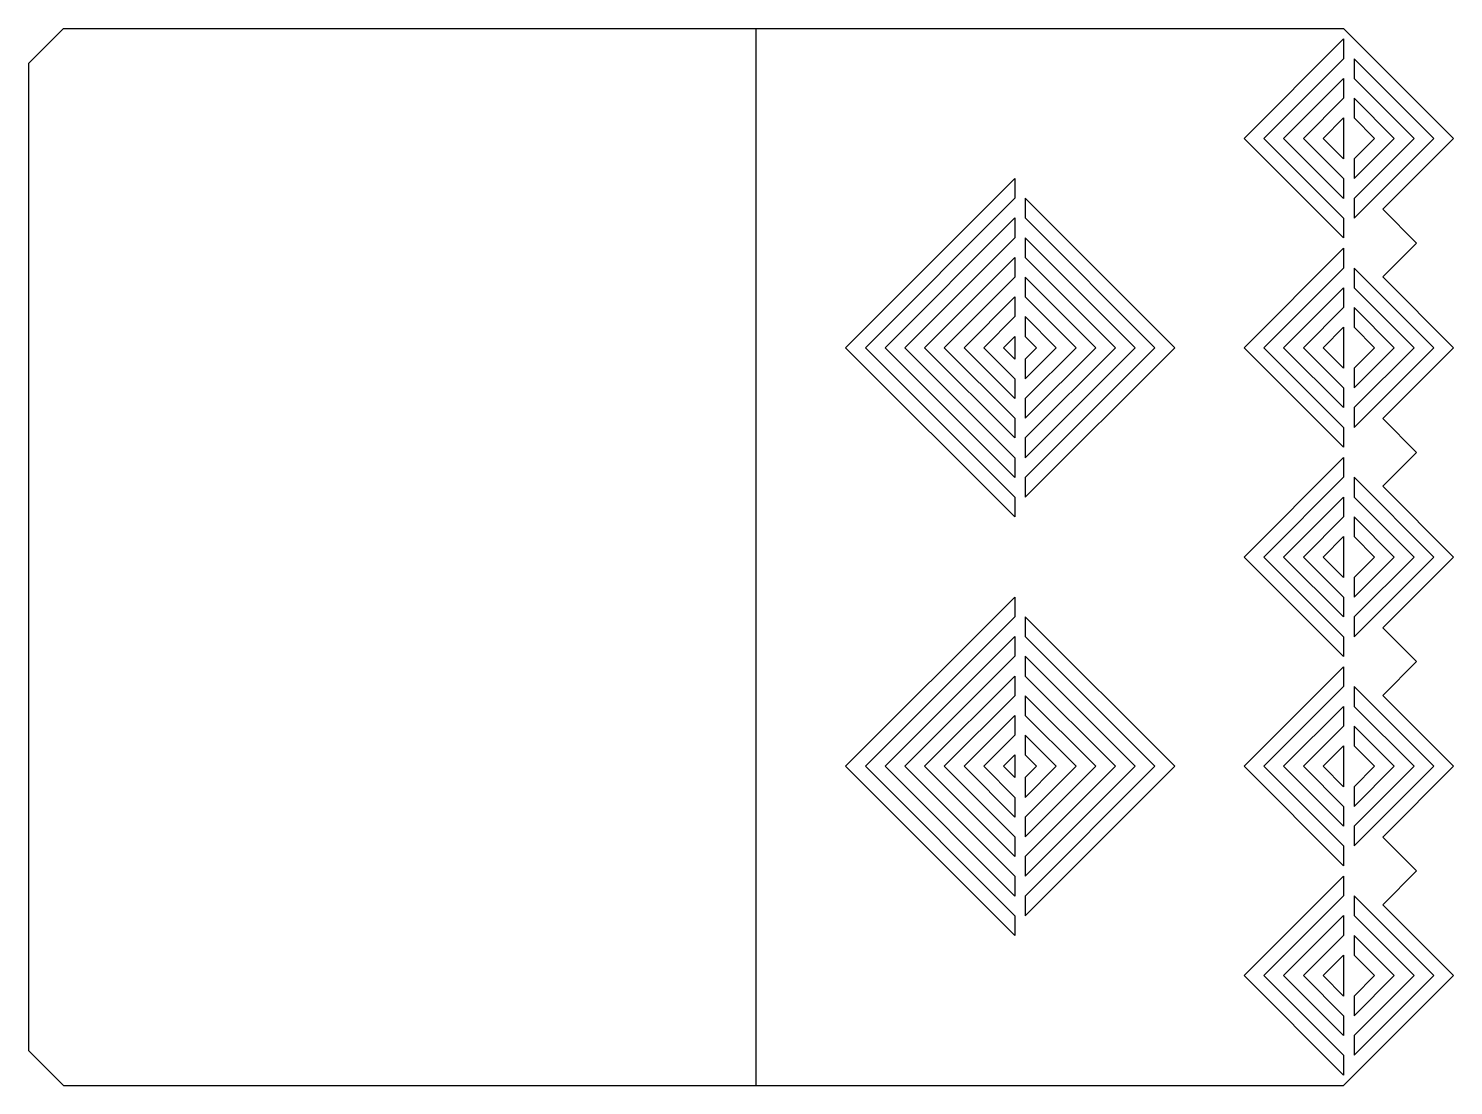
# Model space of a CAD drawing. Extents: x -34 to 170, y 63 to 214.
import ezdxf

# ---------------------------------------------------------------- set-up
doc = ezdxf.new("R2010")
doc.units = 0
doc.layers.get('0').update_dxf_attribs({"linetype": 'CONTINUOUS'})

msp = doc.modelspace()

# ---------------------------------------------------------------- linework, layer by layer
for p, q in [((-29.211261, 214.297538), (-34.211261, 209.297538)), ((-29.211261, 214.297538), (154.288739, 214.297538)), ((70.038739, 214.297538), (70.038739, 62.797538)), ((154.288739, 212.797538), (140.038739, 198.547538)), ((170.038739, 198.547538), (154.288739, 214.297538)), ((154.288739, 212.797538), (154.288739, 209.969111)), ((-34.211261, 209.297538), (-34.211261, 67.797538)), ((154.288739, 209.969111), (142.867167, 198.547538)), ((155.788739, 209.969111), (155.788739, 207.140684)), ((167.210312, 198.547538), (155.788739, 209.969111)), ((154.288739, 207.140684), (145.695594, 198.547538)), ((154.288739, 207.140684), (154.288739, 204.312257)), ((164.381885, 198.547538), (155.788739, 207.140684)), ((154.288739, 204.312257), (148.524021, 198.547538)), ((155.788739, 204.312257), (155.788739, 201.48383)), ((161.553458, 198.547538), (155.788739, 204.312257)), ((154.288739, 201.48383), (151.352448, 198.547538)), ((154.288739, 201.48383), (154.288739, 195.611247)), ((158.725031, 198.547538), (155.788739, 201.48383)), ((140.038739, 198.547538), (154.288739, 184.297538)), ((142.867167, 198.547538), (154.288739, 187.125965)), ((145.695594, 198.547538), (154.288739, 189.954392)), ((148.524021, 198.547538), (154.288739, 192.78282)), ((151.352448, 198.547538), (154.288739, 195.611247)), ((155.788739, 187.125965), (167.210312, 198.547538)), ((155.788739, 195.611247), (158.725031, 198.547538)), ((155.788739, 192.78282), (161.553458, 198.547538)), ((155.788739, 189.954392), (164.381885, 198.547538)), ((159.894917, 188.403716), (170.038739, 198.547538)), ((155.788739, 195.611247), (155.788739, 192.78282)), ((107.158144, 192.797538), (82.908144, 168.547538)), ((107.158144, 192.797538), (107.158144, 189.969111)), ((154.288739, 192.78282), (154.288739, 189.954392)), ((107.158144, 189.969111), (85.736571, 168.547538)), ((108.658144, 189.969111), (108.658144, 187.140684)), ((130.079717, 168.547538), (108.658144, 189.969111)), ((155.788739, 189.954392), (155.788739, 187.125965)), ((164.751094, 183.547538), (159.894917, 188.403716)), ((107.158144, 187.140684), (88.564999, 168.547538)), ((107.158144, 187.140684), (107.158144, 184.312257)), ((127.25129, 168.547538), (108.658144, 187.140684)), ((154.288739, 187.125965), (154.288739, 184.297538)), ((107.158144, 184.312257), (91.393426, 168.547538)), ((124.422863, 168.547538), (108.658144, 184.312257)), ((108.658144, 184.312257), (108.658144, 181.48383)), ((154.288739, 182.797538), (140.038739, 168.547538)), ((154.288739, 182.797538), (154.288739, 179.969111)), ((159.894917, 178.691361), (164.751094, 183.547538)), ((107.158144, 181.48383), (94.221853, 168.547538)), ((107.158144, 181.48383), (107.158144, 178.655403)), ((121.594436, 168.547538), (108.658144, 181.48383)), ((154.288739, 179.969111), (142.867167, 168.547538)), ((167.210312, 168.547538), (155.788739, 179.969111)), ((155.788739, 179.969111), (155.788739, 177.140684)), ((107.158144, 178.655403), (97.05028, 168.547538)), ((118.766009, 168.547538), (108.658144, 178.655403)), ((108.658144, 178.655403), (108.658144, 175.826975)), ((170.038739, 168.547538), (159.894917, 178.691361)), ((107.158144, 175.826975), (99.878707, 168.547538)), ((107.158144, 175.826975), (107.158144, 172.998548)), ((115.937582, 168.547538), (108.658144, 175.826975)), ((154.288739, 177.140684), (145.695594, 168.547538)), ((154.288739, 177.140684), (154.288739, 174.312257)), ((164.381885, 168.547538), (155.788739, 177.140684)), ((154.288739, 174.312257), (148.524021, 168.547538)), ((161.553458, 168.547538), (155.788739, 174.312257)), ((155.788739, 174.312257), (155.788739, 171.48383)), ((107.158144, 172.998548), (102.707134, 168.547538)), ((113.109154, 168.547538), (108.658144, 172.998548)), ((108.658144, 172.998548), (108.658144, 170.170121)), ((107.158144, 170.170121), (105.535561, 168.547538)), ((107.158144, 170.170121), (107.158144, 166.924955)), ((110.280727, 168.547538), (108.658144, 170.170121)), ((154.288739, 171.48383), (151.352448, 168.547538)), ((154.288739, 171.48383), (154.288739, 165.611247)), ((158.725031, 168.547538), (155.788739, 171.48383)), ((82.908144, 168.547538), (107.158144, 144.297538)), ((85.736571, 168.547538), (107.158144, 147.125965)), ((88.564999, 168.547538), (107.158144, 149.954392)), ((91.393426, 168.547538), (107.158144, 152.78282)), ((94.221853, 168.547538), (107.158144, 155.611247)), ((97.05028, 168.547538), (107.158144, 158.439674)), ((99.878707, 168.547538), (107.158144, 161.268101)), ((102.707134, 168.547538), (107.158144, 164.096528)), ((105.535561, 168.547538), (107.158144, 166.924955)), ((108.658144, 164.096528), (113.109154, 168.547538)), ((108.658144, 161.268101), (115.937582, 168.547538)), ((108.658144, 158.439674), (118.766009, 168.547538)), ((108.658144, 155.611247), (121.594436, 168.547538)), ((108.658144, 152.78282), (124.422863, 168.547538)), ((108.658144, 149.954392), (127.25129, 168.547538)), ((108.658144, 147.125965), (130.079717, 168.547538)), ((108.658144, 166.924955), (110.280727, 168.547538)), ((140.038739, 168.547538), (154.288739, 154.297538)), ((142.867167, 168.547538), (154.288739, 157.125965)), ((145.695594, 168.547538), (154.288739, 159.954392)), ((148.524021, 168.547538), (154.288739, 162.78282)), ((151.352448, 168.547538), (154.288739, 165.611247)), ((155.788739, 157.125965), (167.210312, 168.547538)), ((155.788739, 159.954392), (164.381885, 168.547538)), ((155.788739, 162.78282), (161.553458, 168.547538)), ((155.788739, 165.611247), (158.725031, 168.547538)), ((159.894917, 158.403716), (170.038739, 168.547538)), ((108.658144, 166.924955), (108.658144, 164.096528)), ((155.788739, 165.611247), (155.788739, 162.78282)), ((107.158144, 164.096528), (107.158144, 161.268101)), ((154.288739, 162.78282), (154.288739, 159.954392)), ((108.658144, 161.268101), (108.658144, 158.439674)), ((155.788739, 159.954392), (155.788739, 157.125965)), ((107.158144, 158.439674), (107.158144, 155.611247)), ((164.751094, 153.547538), (159.894917, 158.403716)), ((108.658144, 155.611247), (108.658144, 152.78282)), ((154.288739, 157.125965), (154.288739, 154.297538)), ((159.894917, 148.691361), (164.751094, 153.547538)), ((107.158144, 152.78282), (107.158144, 149.954392)), ((154.288739, 152.797538), (140.038739, 138.547538)), ((154.288739, 152.797538), (154.288739, 149.969111)), ((108.658144, 149.954392), (108.658144, 147.125965)), ((154.288739, 149.969111), (142.867167, 138.547538)), ((167.210312, 138.547538), (155.788739, 149.969111)), ((155.788739, 149.969111), (155.788739, 147.140684)), ((107.158144, 147.125965), (107.158144, 144.297538)), ((154.288739, 147.140684), (145.695594, 138.547538)), ((154.288739, 147.140684), (154.288739, 144.312257)), ((164.381885, 138.547538), (155.788739, 147.140684)), ((170.038739, 138.547538), (159.894917, 148.691361)), ((154.288739, 144.312257), (148.524021, 138.547538)), ((155.788739, 144.312257), (155.788739, 141.48383)), ((161.553458, 138.547538), (155.788739, 144.312257)), ((154.288739, 141.48383), (151.352448, 138.547538)), ((154.288739, 141.48383), (154.288739, 135.611247)), ((158.725031, 138.547538), (155.788739, 141.48383)), ((140.038739, 138.547538), (154.288739, 124.297538)), ((142.867167, 138.547538), (154.288739, 127.125965)), ((145.695594, 138.547538), (154.288739, 129.954392)), ((148.524021, 138.547538), (154.288739, 132.78282)), ((151.352448, 138.547538), (154.288739, 135.611247)), ((155.788739, 132.78282), (161.553458, 138.547538)), ((155.788739, 129.954392), (164.381885, 138.547538)), ((155.788739, 127.125965), (167.210312, 138.547538)), ((155.788739, 135.611247), (158.725031, 138.547538)), ((159.894917, 128.403716), (170.038739, 138.547538)), ((155.788739, 135.611247), (155.788739, 132.78282)), ((107.158144, 132.797538), (82.908144, 108.547538)), ((107.158144, 132.797538), (107.158144, 129.969111)), ((154.288739, 132.78282), (154.288739, 129.954392)), ((107.158144, 129.969111), (85.736571, 108.547538)), ((130.079717, 108.547538), (108.658144, 129.969111)), ((108.658144, 129.969111), (108.658144, 127.140684)), ((155.788739, 129.954392), (155.788739, 127.125965)), ((107.158144, 127.140684), (88.564999, 108.547538)), ((107.158144, 127.140684), (107.158144, 124.312257)), ((127.25129, 108.547538), (108.658144, 127.140684)), ((154.288739, 127.125965), (154.288739, 124.297538)), ((164.751094, 123.547538), (159.894917, 128.403716)), ((107.158144, 124.312257), (91.393426, 108.547538)), ((124.422863, 108.547538), (108.658144, 124.312257)), ((108.658144, 124.312257), (108.658144, 121.48383)), ((154.288739, 122.797538), (140.038739, 108.547538)), ((154.288739, 122.797538), (154.288739, 119.969111)), ((159.894917, 118.691361), (164.751094, 123.547538)), ((107.158144, 121.48383), (94.221853, 108.547538)), ((107.158144, 121.48383), (107.158144, 118.655403)), ((121.594436, 108.547538), (108.658144, 121.48383)), ((107.158144, 118.655403), (97.05028, 108.547538)), ((118.766009, 108.547538), (108.658144, 118.655403)), ((108.658144, 118.655403), (108.658144, 115.826975)), ((154.288739, 119.969111), (142.867167, 108.547538)), ((167.210312, 108.547538), (155.788739, 119.969111)), ((155.788739, 119.969111), (155.788739, 117.140684)), ((170.038739, 108.547538), (159.894917, 118.691361)), ((154.288739, 117.140684), (145.695594, 108.547538)), ((154.288739, 117.140684), (154.288739, 114.312257)), ((164.381885, 108.547538), (155.788739, 117.140684)), ((107.158144, 115.826975), (99.878707, 108.547538)), ((107.158144, 115.826975), (107.158144, 112.998548)), ((115.937582, 108.547538), (108.658144, 115.826975)), ((107.158144, 112.998548), (102.707134, 108.547538)), ((113.109154, 108.547538), (108.658144, 112.998548)), ((108.658144, 112.998548), (108.658144, 110.170121)), ((154.288739, 114.312257), (148.524021, 108.547538)), ((155.788739, 114.312257), (155.788739, 111.48383)), ((161.553458, 108.547538), (155.788739, 114.312257)), ((154.288739, 111.48383), (151.352448, 108.547538)), ((154.288739, 111.48383), (154.288739, 105.611247)), ((158.725031, 108.547538), (155.788739, 111.48383)), ((82.908144, 108.547538), (107.158144, 84.297538)), ((85.736571, 108.547538), (107.158144, 87.125965)), ((88.564999, 108.547538), (107.158144, 89.954392)), ((91.393426, 108.547538), (107.158144, 92.78282)), ((94.221853, 108.547538), (107.158144, 95.611247)), ((97.05028, 108.547538), (107.158144, 98.439674)), ((99.878707, 108.547538), (107.158144, 101.268101)), ((102.707134, 108.547538), (107.158144, 104.096528)), ((107.158144, 110.170121), (105.535561, 108.547538)), ((105.535561, 108.547538), (107.158144, 106.924955)), ((107.158144, 110.170121), (107.158144, 106.924955)), ((110.280727, 108.547538), (108.658144, 110.170121)), ((108.658144, 87.125965), (130.079717, 108.547538)), ((108.658144, 106.924955), (110.280727, 108.547538)), ((108.658144, 104.096528), (113.109154, 108.547538)), ((108.658144, 101.268101), (115.937582, 108.547538)), ((108.658144, 98.439674), (118.766009, 108.547538)), ((108.658144, 95.611247), (121.594436, 108.547538)), ((108.658144, 92.78282), (124.422863, 108.547538)), ((108.658144, 89.954392), (127.25129, 108.547538)), ((140.038739, 108.547538), (154.288739, 94.297538)), ((142.867167, 108.547538), (154.288739, 97.125965)), ((145.695594, 108.547538), (154.288739, 99.954392)), ((148.524021, 108.547538), (154.288739, 102.78282)), ((151.352448, 108.547538), (154.288739, 105.611247)), ((155.788739, 102.78282), (161.553458, 108.547538)), ((155.788739, 99.954392), (164.381885, 108.547538)), ((155.788739, 97.125965), (167.210312, 108.547538)), ((155.788739, 105.611247), (158.725031, 108.547538)), ((159.894917, 98.403716), (170.038739, 108.547538)), ((108.658144, 106.924955), (108.658144, 104.096528)), ((155.788739, 105.611247), (155.788739, 102.78282)), ((107.158144, 104.096528), (107.158144, 101.268101)), ((154.288739, 102.78282), (154.288739, 99.954392)), ((108.658144, 101.268101), (108.658144, 98.439674)), ((107.158144, 98.439674), (107.158144, 95.611247)), ((155.788739, 99.954392), (155.788739, 97.125965)), ((164.751094, 93.547538), (159.894917, 98.403716)), ((154.288739, 97.125965), (154.288739, 94.297538)), ((108.658144, 95.611247), (108.658144, 92.78282)), ((107.158144, 92.78282), (107.158144, 89.954392)), ((154.288739, 92.797538), (140.038739, 78.547538)), ((154.288739, 92.797538), (154.288739, 89.969111)), ((159.894917, 88.691361), (164.751094, 93.547538)), ((108.658144, 89.954392), (108.658144, 87.125965)), ((154.288739, 89.969111), (142.867167, 78.547538)), ((155.788739, 89.969111), (155.788739, 87.140684)), ((167.210312, 78.547538), (155.788739, 89.969111)), ((170.038739, 78.547538), (159.894917, 88.691361)), ((107.158144, 87.125965), (107.158144, 84.297538)), ((154.288739, 87.140684), (145.695594, 78.547538)), ((154.288739, 87.140684), (154.288739, 84.312257)), ((164.381885, 78.547538), (155.788739, 87.140684)), ((154.288739, 84.312257), (148.524021, 78.547538)), ((161.553458, 78.547538), (155.788739, 84.312257)), ((155.788739, 84.312257), (155.788739, 81.48383)), ((154.288739, 81.48383), (151.352448, 78.547538)), ((154.288739, 81.48383), (154.288739, 75.611247)), ((158.725031, 78.547538), (155.788739, 81.48383)), ((140.038739, 78.547538), (154.288739, 64.297538)), ((142.867167, 78.547538), (154.288739, 67.125965)), ((145.695594, 78.547538), (154.288739, 69.954392)), ((148.524021, 78.547538), (154.288739, 72.78282)), ((151.352448, 78.547538), (154.288739, 75.611247)), ((154.288739, 62.797538), (170.038739, 78.547538)), ((155.788739, 67.125965), (167.210312, 78.547538)), ((155.788739, 69.954392), (164.381885, 78.547538)), ((155.788739, 72.78282), (161.553458, 78.547538)), ((155.788739, 75.611247), (158.725031, 78.547538)), ((155.788739, 75.611247), (155.788739, 72.78282)), ((154.288739, 72.78282), (154.288739, 69.954392)), ((155.788739, 69.954392), (155.788739, 67.125965)), ((-34.211261, 67.797538), (-29.211261, 62.797538)), ((154.288739, 67.125965), (154.288739, 64.297538)), ((-29.211261, 62.797538), (154.288739, 62.797538))]:
    msp.add_line(p, q)

doc.saveas('drawing.dxf')
